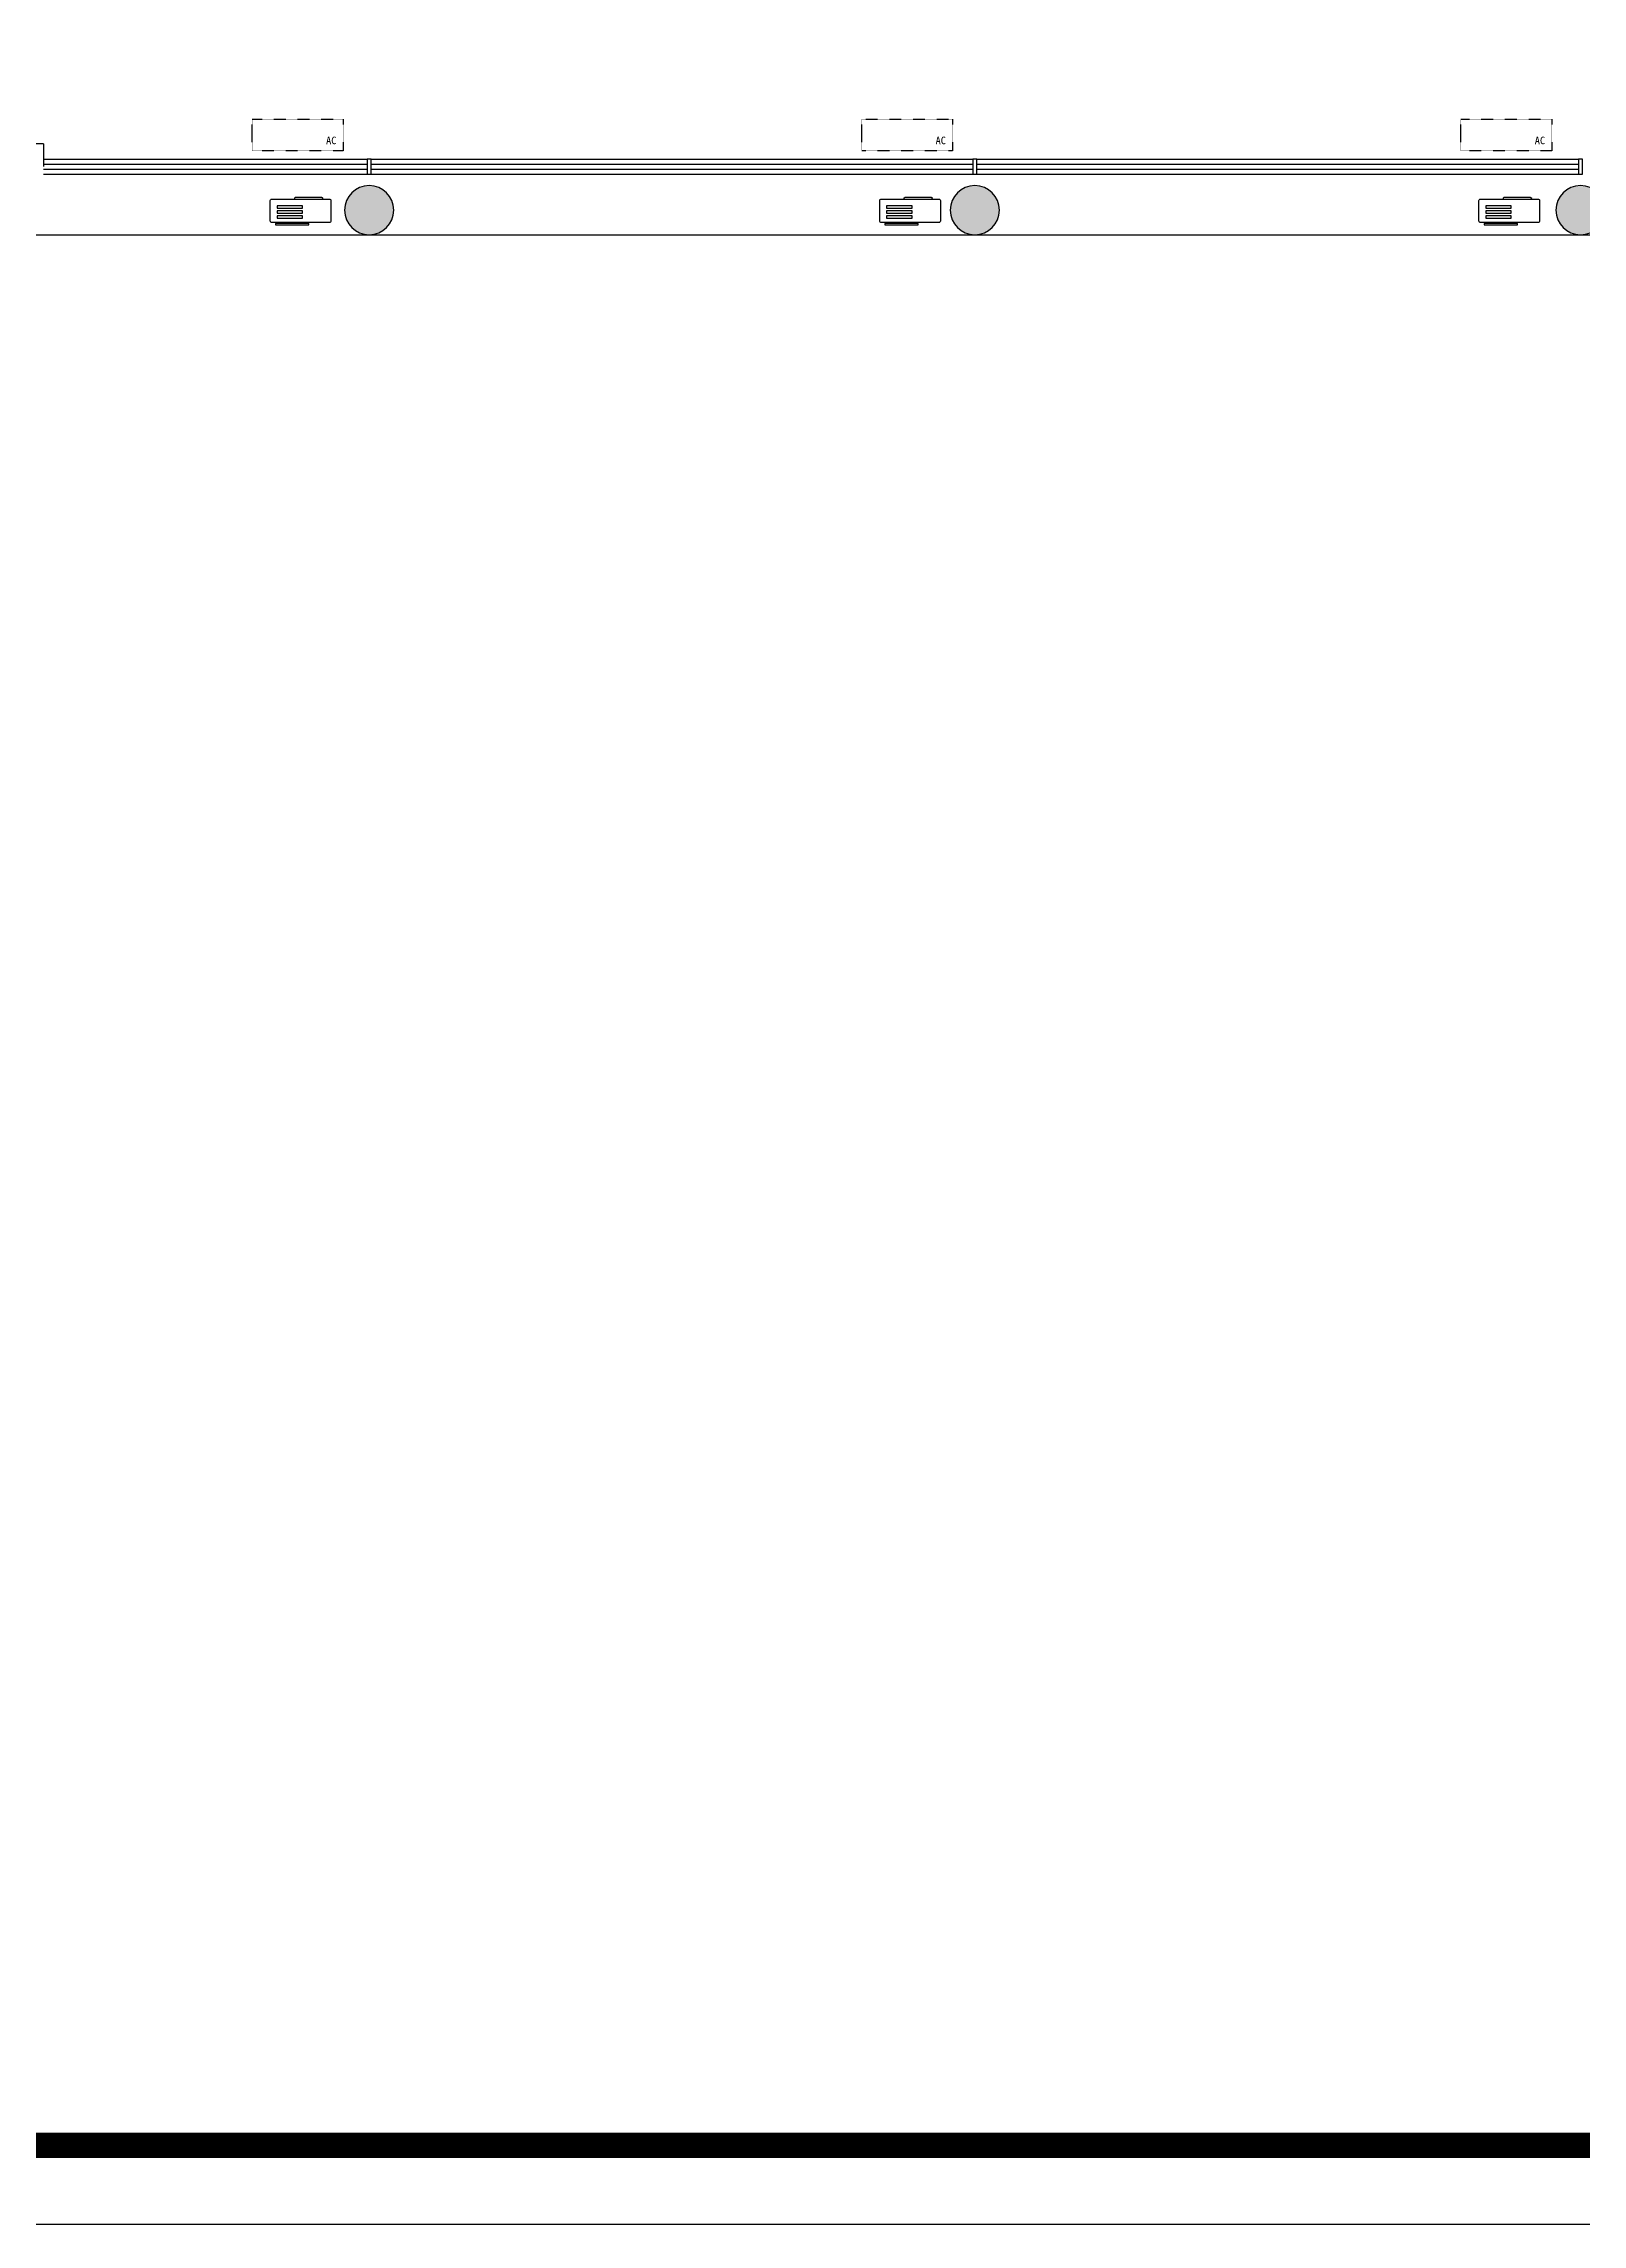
# Model space of a CAD drawing. Header units: inches. Extents: x 871252 to 1312932, y -88801 to 86720.
# Drawn here: x 909490 to 929815, y -88019 to -59221 of the extents above; entities that cross this region are included whole.
import ezdxf

# ---------------------------------------------------------------- set-up
doc = ezdxf.new("R2010")
doc.units = ezdxf.units.IN
doc.header["$MEASUREMENT"] = 0
doc.linetypes.add('DASH', pattern=[0.35, 0.25, -0.1])
for name, color, linetype in [('COLUMN', 6, 'Continuous'), ('CURTWALL', 4, 'Continuous'), ('PUB_HATCH', 8, 'Continuous'), ('STAIR', 6, 'Continuous'), ('WALL', 7, 'Continuous'), ('外框', 7, 'Continuous'), ('空调', 205, 'Continuous')]:
    doc.layers.add(name, color=color, linetype=linetype)
doc.styles.add('HZ-1', font='MingLiU.ttf', dxfattribs={"width": 0.8})

# ---------------------------------------------------------------- blocks, each defined once
blk = doc.blocks.new('vhjkghkghkl')
at = {"layer": '空调', "linetype": 'DASH', "ltscale": 0.3}
blk.add_lwpolyline([(134071, 540199), (134071, 539779), (132871, 539779), (132871, 540199), (134071, 540199)], close=True, dxfattribs=at)
at = {"layer": '空调', "linetype": 'DASH', "ltscale": 0.3, "style": 'HZ-1'}
blk.add_text('AC', height=100, dxfattribs=at).set_placement((133846, 539867))
blk = doc.blocks.new('A$C4EB5717C')
at = {"layer": '空调'}
for p, q in [((520, 110), (520, 120)), ((883, 100), (530, 100)), ((893, 120), (893, 110))]:
    blk.add_line(p, q, dxfattribs=at)
blk.add_lwpolyline([(220, 120), (980, 120, 0.414214), (1000, 140), (1000, 410, 0.414214), (980, 430), (220, 430, 0.414214), (200, 410), (200, 140, 0.414214)], format="xyb", close=True, dxfattribs=at)
for points in [[(269, 459), (709, 459), (709, 444), (269, 444)], [(290, 372), (626, 372), (626, 343), (290, 343)], [(290, 306), (626, 306), (626, 277), (290, 277)], [(290, 240), (626, 240), (626, 211), (290, 211)]]:
    blk.add_lwpolyline(points, close=True, dxfattribs=at)
for centre, start, end in [((530, 110), 180, 270), ((883, 110), 270, 0)]:
    blk.add_arc(centre, 10, start, end, dxfattribs=at)

msp = doc.modelspace()

# ---------------------------------------------------------------- hatches: boundary and pattern name
at = {"layer": 'PUB_HATCH'}
for points in [[(914115, -61419.6, 1), (913465, -61419.6, 1)], [(922114.8, -61419.6, 1), (921464.8, -61419.6, 1)], [(930114.8, -61419.6, 1), (929464.8, -61419.6, 1)]]:
    msp.add_hatch(color=256, dxfattribs=at).paths.add_polyline_path(points)

# ---------------------------------------------------------------- linework, layer by layer
at = {"layer": 'COLUMN'}
for p, q in [((913814.9, -60744.6), (913764.9, -60744.6)), ((913764.9, -60744.6), (913764.9, -60944.6)), ((913814.9, -60944.6), (913814.9, -60744.6)), ((921814.9, -60744.6), (921764.9, -60744.6)), ((921764.9, -60744.6), (921764.9, -60944.6)), ((921814.9, -60944.6), (921814.9, -60744.6)), ((929814.9, -60744.6), (929764.9, -60744.6)), ((929764.9, -60744.6), (929764.9, -60944.6)), ((929814.9, -60944.6), (929814.9, -60744.6)), ((913764.9, -60944.6), (913814.9, -60944.6)), ((921764.9, -60944.6), (921814.9, -60944.6)), ((929764.9, -60944.6), (929814.9, -60944.6))]:
    msp.add_line(p, q, dxfattribs=at)
for centre, start, end in [((913790, -61419.6), 0, 180), ((921789.8, -61419.6), 0, 180), ((929789.8, -61419.6), 0, 180), ((913790, -61419.6), 180, 0), ((921789.8, -61419.6), 180, 0), ((929789.8, -61419.6), 180, 0)]:
    msp.add_arc(centre, 325, start, end, dxfattribs=at)
at = {"layer": 'CURTWALL'}
for p, q in [((909489.9, -60744.6), (913764.9, -60744.6)), ((913814.9, -60744.6), (921764.9, -60744.6)), ((921814.9, -60744.6), (929764.9, -60744.6)), ((909489.9, -60811.3), (913764.9, -60811.3)), ((909489.9, -60878), (913764.9, -60878)), ((909489.9, -60944.6), (913764.9, -60944.6)), ((913814.9, -60811.3), (921764.9, -60811.3)), ((913814.9, -60878), (921764.9, -60878)), ((913814.9, -60944.6), (921764.9, -60944.6)), ((921814.9, -60811.3), (929764.9, -60811.3)), ((921814.9, -60878), (929764.9, -60878)), ((921814.9, -60944.6), (929764.9, -60944.6))]:
    msp.add_line(p, q, dxfattribs=at)
at = {"layer": 'STAIR'}
msp.add_lwpolyline([(909089.9, -61744.6), (938739.9, -61744.6)], dxfattribs=at)
at = {"layer": 'WALL'}
for q in [(908439.9, -60544.6), (909489.9, -60844.6)]:
    msp.add_line((909489.9, -60544.6), q, dxfattribs=at)
at = {"layer": '外框', "lineweight": -2}
msp.add_line((988120.3, -88019.3), (874915.1, -88019.3), dxfattribs=at)
at = {"layer": '外框', "lineweight": -2, "const_width": 330.9}
msp.add_lwpolyline([(879313.3, -86975.1), (983553.9, -86975.1, 0.4142136), (986863.1, -83665.9), (986863.1, -13071.6, 0.4142136), (983553.9, -9762.4), (879313.3, -9762.4, 0.4142136), (876004.1, -13071.6), (876004.1, -83665.9, 0.4142136)], format="xyb", close=True, dxfattribs=at)

# ---------------------------------------------------------------- block references
at = {"layer": '空调'}
for p in [(779374.8, -600416.5), (787425.8, -600416.5), (795339.8, -600416.5)]:
    msp.add_blockref('vhjkghkghkl', p, dxfattribs=at)
at = {"layer": '空调', "extrusion": (0, 0, -1), "zscale": -1, "rotation": 180}
for p in [(-912283.3, -61153.4), (-920334.3, -61153.4), (-928248.3, -61153.4)]:
    msp.add_blockref('A$C4EB5717C', p, dxfattribs=at)

doc.saveas('drawing.dxf')
